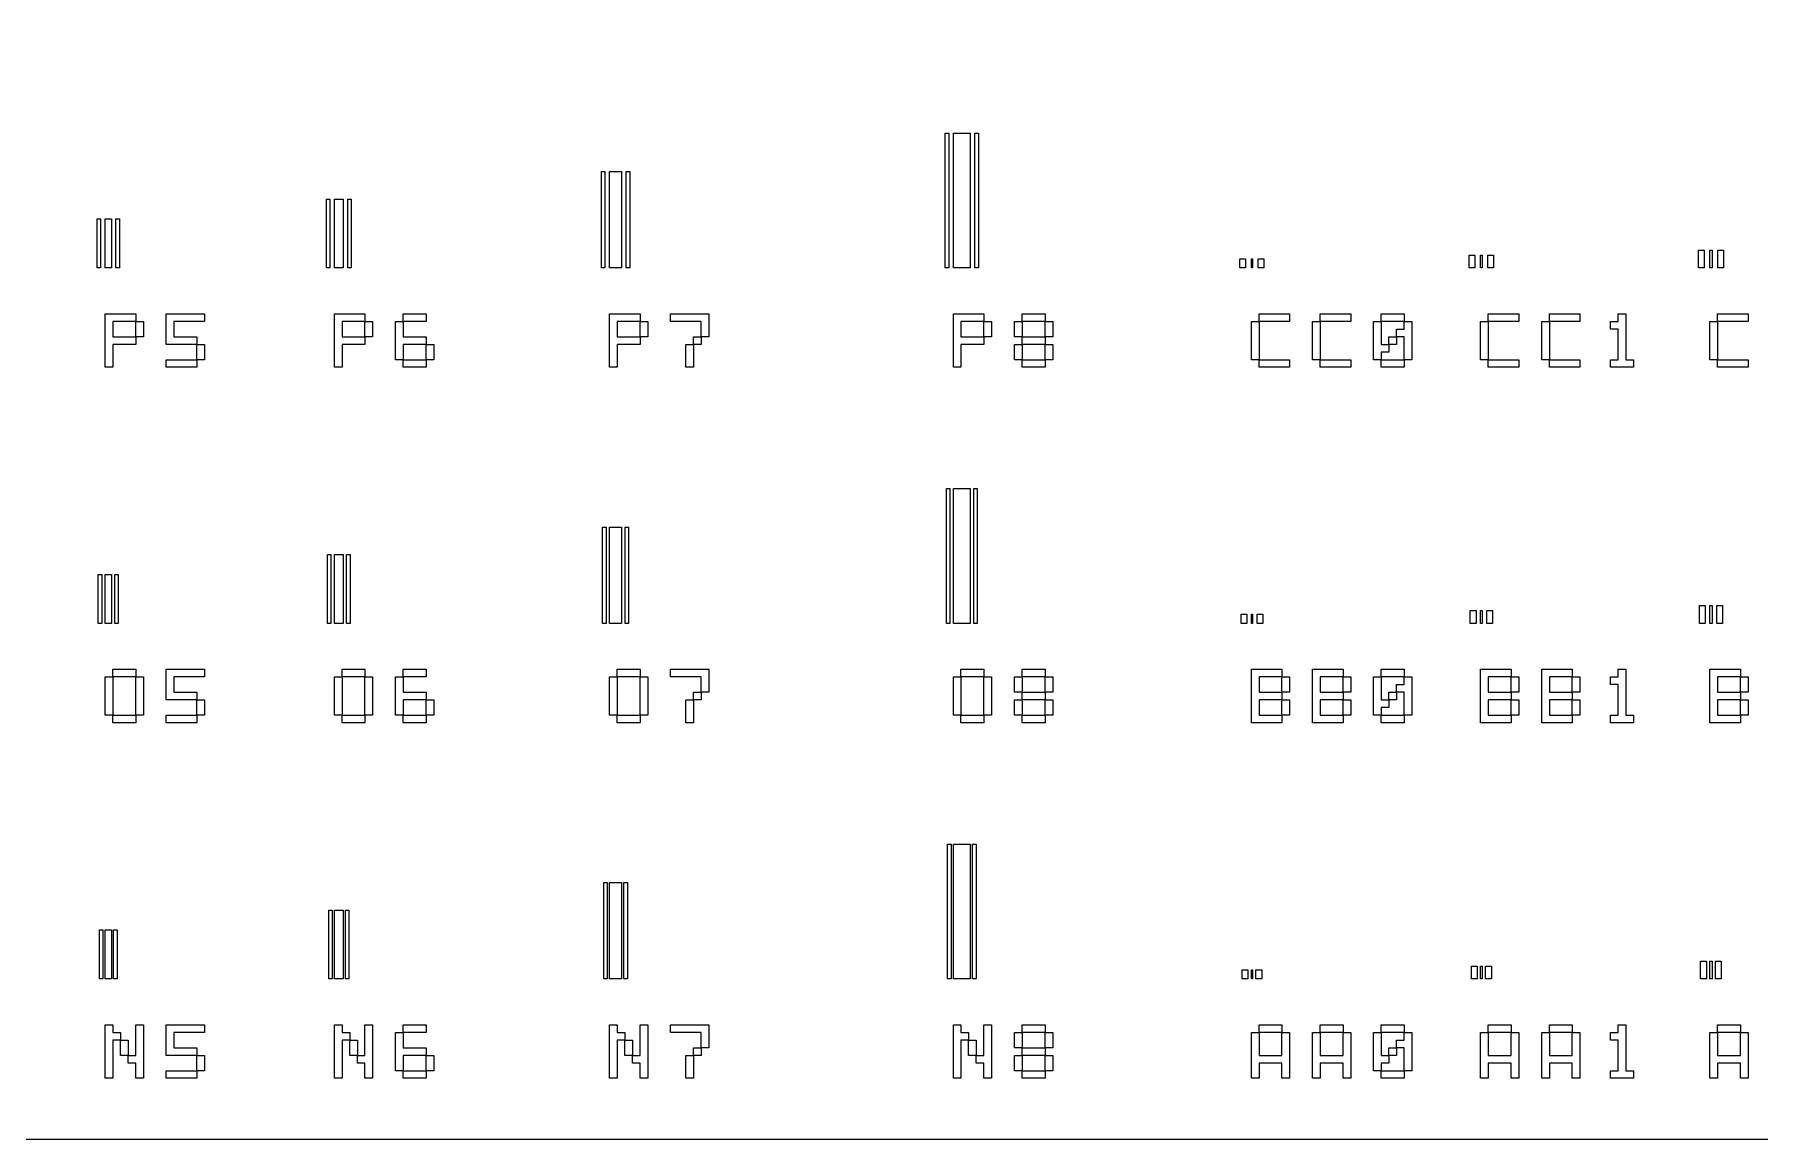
# Model space of a CAD drawing. Extents: x 0 to 3000, y 0 to 2000.
# Drawn here: x 1499 to 2252, y 0 to 482 of the extents above; entities that cross this region are included whole.
import ezdxf

# ---------------------------------------------------------------- set-up
doc = ezdxf.new("R2010")
doc.units = 0
doc.layers.add('L0D0', color=2, linetype='CONTINUOUS')
doc.layers.add('L1D0', color=1, linetype='CONTINUOUS')

msp = doc.modelspace()

# ---------------------------------------------------------------- linework, layer by layer
at = {"layer": 'L0D0'}
msp.add_lwpolyline([(0, 0), (0, 2000), (3000, 2000), (3000, 0)], close=True, dxfattribs=at)
at = {"layer": 'L1D0'}
for points in [[(1896.5, 380), (1896.5, 438.8), (1898, 438.8), (1898, 380)], [(1900, 380), (1900, 438.8), (1907.4, 438.8), (1907.4, 380)], [(1909.4, 380), (1909.4, 438.8), (1910.9, 438.8), (1910.9, 380)], [(1746.5, 380), (1746.5, 422), (1748, 422), (1748, 380)], [(1750, 380), (1750, 422), (1755.3, 422), (1755.3, 380)], [(1757.3, 380), (1757.3, 422), (1758.8, 422), (1758.8, 380)], [(1626.5, 380), (1626.5, 410), (1628, 410), (1628, 380)], [(1630, 380), (1630, 410), (1633.8, 410), (1633.8, 380)], [(1635.8, 380), (1635.8, 410), (1637.3, 410), (1637.3, 380)], [(1526.5, 380), (1526.5, 401.4), (1528, 401.4), (1528, 380)], [(1530, 380), (1530, 401.4), (1532.7, 401.4), (1532.7, 380)], [(1534.7, 380), (1534.7, 401.4), (1536.2, 401.4), (1536.2, 380)], [(2025, 380), (2025, 384), (2027.5, 384), (2027.5, 380)], [(2030, 380), (2030, 384), (2030.5, 384), (2030.5, 380)], [(2033, 380), (2033, 384), (2035.5, 384), (2035.5, 380)], [(2125, 380), (2125, 385.6), (2127.5, 385.6), (2127.5, 380)], [(2130, 380), (2130, 385.6), (2130.7, 385.6), (2130.7, 380)], [(2133.2, 380), (2133.2, 385.6), (2135.7, 385.6), (2135.7, 380)], [(2225, 380), (2225, 387.8), (2227.5, 387.8), (2227.5, 380)], [(2230, 380), (2230, 387.8), (2231, 387.8), (2231, 380)], [(2233.5, 380), (2233.5, 387.8), (2236, 387.8), (2236, 380)], [(1530, 336.667), (1530, 340), (1530, 343.333), (1530, 346.667), (1530, 350), (1530, 353.333), (1530, 356.667), (1530, 360), (1533.333, 360), (1536.667, 360), (1540, 360), (1543.333, 360), (1543.333, 356.667), (1540, 356.667), (1536.667, 356.667), (1533.333, 356.667), (1533.333, 353.333), (1533.333, 350), (1536.667, 350), (1540, 350), (1543.333, 350), (1543.333, 346.667), (1540, 346.667), (1536.667, 346.667), (1533.333, 346.667), (1533.333, 343.333), (1533.333, 340), (1533.333, 336.667)], [(1543.333, 350), (1543.333, 353.333), (1543.333, 356.667), (1546.667, 356.667), (1546.667, 353.333), (1546.667, 350)], [(1556.667, 346.667), (1556.667, 350), (1556.667, 353.333), (1556.667, 356.667), (1556.667, 360), (1560, 360), (1563.333, 360), (1566.667, 360), (1570, 360), (1573.333, 360), (1573.333, 356.667), (1570, 356.667), (1566.667, 356.667), (1563.333, 356.667), (1560, 356.667), (1560, 353.333), (1560, 350), (1563.333, 350), (1566.667, 350), (1570, 350), (1570, 346.667), (1566.667, 346.667), (1563.333, 346.667), (1560, 346.667)], [(1630, 336.667), (1630, 340), (1630, 343.333), (1630, 346.667), (1630, 350), (1630, 353.333), (1630, 356.667), (1630, 360), (1633.333, 360), (1636.667, 360), (1640, 360), (1643.333, 360), (1643.333, 356.667), (1640, 356.667), (1636.667, 356.667), (1633.333, 356.667), (1633.333, 353.333), (1633.333, 350), (1636.667, 350), (1640, 350), (1643.333, 350), (1643.333, 346.667), (1640, 346.667), (1636.667, 346.667), (1633.333, 346.667), (1633.333, 343.333), (1633.333, 340), (1633.333, 336.667)], [(1643.333, 350), (1643.333, 353.333), (1643.333, 356.667), (1646.667, 356.667), (1646.667, 353.333), (1646.667, 350)], [(1656.667, 340), (1656.667, 343.333), (1656.667, 346.667), (1656.667, 350), (1656.667, 353.333), (1656.667, 356.667), (1660, 356.667), (1660, 353.333), (1660, 350), (1663.333, 350), (1666.667, 350), (1670, 350), (1670, 346.667), (1666.667, 346.667), (1663.333, 346.667), (1660, 346.667), (1660, 343.333), (1660, 340)], [(1660, 356.667), (1660, 360), (1663.333, 360), (1666.667, 360), (1670, 360), (1670, 356.667), (1666.667, 356.667), (1663.333, 356.667)], [(1750, 336.667), (1750, 340), (1750, 343.333), (1750, 346.667), (1750, 350), (1750, 353.333), (1750, 356.667), (1750, 360), (1753.333, 360), (1756.667, 360), (1760, 360), (1763.333, 360), (1763.333, 356.667), (1760, 356.667), (1756.667, 356.667), (1753.333, 356.667), (1753.333, 353.333), (1753.333, 350), (1756.667, 350), (1760, 350), (1763.333, 350), (1763.333, 346.667), (1760, 346.667), (1756.667, 346.667), (1753.333, 346.667), (1753.333, 343.333), (1753.333, 340), (1753.333, 336.667)], [(1763.333, 350), (1763.333, 353.333), (1763.333, 356.667), (1766.667, 356.667), (1766.667, 353.333), (1766.667, 350)], [(1790, 350), (1790, 353.333), (1790, 356.667), (1786.667, 356.667), (1783.333, 356.667), (1780, 356.667), (1776.667, 356.667), (1776.667, 360), (1780, 360), (1783.333, 360), (1786.667, 360), (1790, 360), (1793.333, 360), (1793.333, 356.667), (1793.333, 353.333), (1793.333, 350)], [(1900, 336.667), (1900, 340), (1900, 343.333), (1900, 346.667), (1900, 350), (1900, 353.333), (1900, 356.667), (1900, 360), (1903.333, 360), (1906.667, 360), (1910, 360), (1913.333, 360), (1913.333, 356.667), (1910, 356.667), (1906.667, 356.667), (1903.333, 356.667), (1903.333, 353.333), (1903.333, 350), (1906.667, 350), (1910, 350), (1913.333, 350), (1913.333, 346.667), (1910, 346.667), (1906.667, 346.667), (1903.333, 346.667), (1903.333, 343.333), (1903.333, 340), (1903.333, 336.667)], [(1913.333, 350), (1913.333, 353.333), (1913.333, 356.667), (1916.667, 356.667), (1916.667, 353.333), (1916.667, 350)], [(1926.667, 350), (1926.667, 353.333), (1926.667, 356.667), (1930, 356.667), (1930, 353.333), (1930, 350)], [(1930, 356.667), (1930, 360), (1933.333, 360), (1936.667, 360), (1940, 360), (1940, 356.667), (1936.667, 356.667), (1933.333, 356.667)], [(1940, 350), (1940, 353.333), (1940, 356.667), (1943.333, 356.667), (1943.333, 353.333), (1943.333, 350)], [(2030, 340), (2030, 343.333), (2030, 346.667), (2030, 350), (2030, 353.333), (2030, 356.667), (2033.333, 356.667), (2033.333, 353.333), (2033.333, 350), (2033.333, 346.667), (2033.333, 343.333), (2033.333, 340)], [(2033.333, 356.667), (2033.333, 360), (2036.667, 360), (2040, 360), (2043.333, 360), (2046.667, 360), (2046.667, 356.667), (2043.333, 356.667), (2040, 356.667), (2036.667, 356.667)], [(2056.667, 340), (2056.667, 343.333), (2056.667, 346.667), (2056.667, 350), (2056.667, 353.333), (2056.667, 356.667), (2060, 356.667), (2060, 353.333), (2060, 350), (2060, 346.667), (2060, 343.333), (2060, 340)], [(2060, 356.667), (2060, 360), (2063.333, 360), (2066.667, 360), (2070, 360), (2073.333, 360), (2073.333, 356.667), (2070, 356.667), (2066.667, 356.667), (2063.333, 356.667)], [(2083.333, 340), (2083.333, 343.333), (2083.333, 346.667), (2083.333, 350), (2083.333, 353.333), (2083.333, 356.667), (2086.667, 356.667), (2086.667, 353.333), (2086.667, 350), (2086.667, 346.667), (2090, 346.667), (2090, 343.333), (2086.667, 343.333), (2086.667, 340)], [(2086.667, 356.667), (2086.667, 360), (2090, 360), (2093.333, 360), (2096.667, 360), (2096.667, 356.667), (2093.333, 356.667), (2090, 356.667)], [(2096.667, 340), (2096.667, 343.333), (2096.667, 346.667), (2096.667, 350), (2093.333, 350), (2093.333, 353.333), (2096.667, 353.333), (2096.667, 356.667), (2100, 356.667), (2100, 353.333), (2100, 350), (2100, 346.667), (2100, 343.333), (2100, 340)], [(2130, 340), (2130, 343.333), (2130, 346.667), (2130, 350), (2130, 353.333), (2130, 356.667), (2133.333, 356.667), (2133.333, 353.333), (2133.333, 350), (2133.333, 346.667), (2133.333, 343.333), (2133.333, 340)], [(2133.333, 356.667), (2133.333, 360), (2136.667, 360), (2140, 360), (2143.333, 360), (2146.667, 360), (2146.667, 356.667), (2143.333, 356.667), (2140, 356.667), (2136.667, 356.667)], [(2156.667, 340), (2156.667, 343.333), (2156.667, 346.667), (2156.667, 350), (2156.667, 353.333), (2156.667, 356.667), (2160, 356.667), (2160, 353.333), (2160, 350), (2160, 346.667), (2160, 343.333), (2160, 340)], [(2160, 356.667), (2160, 360), (2163.333, 360), (2166.667, 360), (2170, 360), (2173.333, 360), (2173.333, 356.667), (2170, 356.667), (2166.667, 356.667), (2163.333, 356.667)], [(2186.667, 336.667), (2186.667, 340), (2190, 340), (2190, 343.333), (2190, 346.667), (2190, 350), (2190, 353.333), (2186.667, 353.333), (2186.667, 356.667), (2190, 356.667), (2190, 360), (2193.333, 360), (2193.333, 356.667), (2193.333, 353.333), (2193.333, 350), (2193.333, 346.667), (2193.333, 343.333), (2193.333, 340), (2196.667, 340), (2196.667, 336.667), (2193.333, 336.667), (2190, 336.667)], [(2230, 340), (2230, 343.333), (2230, 346.667), (2230, 350), (2230, 353.333), (2230, 356.667), (2233.333, 356.667), (2233.333, 353.333), (2233.333, 350), (2233.333, 346.667), (2233.333, 343.333), (2233.333, 340)], [(2233.333, 356.667), (2233.333, 360), (2236.667, 360), (2240, 360), (2243.333, 360), (2246.667, 360), (2246.667, 356.667), (2243.333, 356.667), (2240, 356.667), (2236.667, 356.667)], [(1570, 340), (1570, 343.333), (1570, 346.667), (1573.333, 346.667), (1573.333, 343.333), (1573.333, 340)], [(1670, 340), (1670, 343.333), (1670, 346.667), (1673.333, 346.667), (1673.333, 343.333), (1673.333, 340)], [(1783.333, 336.667), (1783.333, 340), (1783.333, 343.333), (1783.333, 346.667), (1786.667, 346.667), (1786.667, 343.333), (1786.667, 340), (1786.667, 336.667)], [(1786.667, 346.667), (1786.667, 350), (1790, 350), (1790, 346.667)], [(1926.667, 340), (1926.667, 343.333), (1926.667, 346.667), (1930, 346.667), (1930, 343.333), (1930, 340)], [(1930, 346.667), (1930, 350), (1933.333, 350), (1936.667, 350), (1940, 350), (1940, 346.667), (1936.667, 346.667), (1933.333, 346.667)], [(1940, 340), (1940, 343.333), (1940, 346.667), (1943.333, 346.667), (1943.333, 343.333), (1943.333, 340)], [(2090, 346.667), (2090, 350), (2093.333, 350), (2093.333, 346.667)], [(1556.667, 336.667), (1556.667, 340), (1560, 340), (1563.333, 340), (1566.667, 340), (1570, 340), (1570, 336.667), (1566.667, 336.667), (1563.333, 336.667), (1560, 336.667)], [(1660, 336.667), (1660, 340), (1663.333, 340), (1666.667, 340), (1670, 340), (1670, 336.667), (1666.667, 336.667), (1663.333, 336.667)], [(1930, 336.667), (1930, 340), (1933.333, 340), (1936.667, 340), (1940, 340), (1940, 336.667), (1936.667, 336.667), (1933.333, 336.667)], [(2033.333, 336.667), (2033.333, 340), (2036.667, 340), (2040, 340), (2043.333, 340), (2046.667, 340), (2046.667, 336.667), (2043.333, 336.667), (2040, 336.667), (2036.667, 336.667)], [(2060, 336.667), (2060, 340), (2063.333, 340), (2066.667, 340), (2070, 340), (2073.333, 340), (2073.333, 336.667), (2070, 336.667), (2066.667, 336.667), (2063.333, 336.667)], [(2086.667, 336.667), (2086.667, 340), (2090, 340), (2093.333, 340), (2096.667, 340), (2096.667, 336.667), (2093.333, 336.667), (2090, 336.667)], [(2133.333, 336.667), (2133.333, 340), (2136.667, 340), (2140, 340), (2143.333, 340), (2146.667, 340), (2146.667, 336.667), (2143.333, 336.667), (2140, 336.667), (2136.667, 336.667)], [(2160, 336.667), (2160, 340), (2163.333, 340), (2166.667, 340), (2170, 340), (2173.333, 340), (2173.333, 336.667), (2170, 336.667), (2166.667, 336.667), (2163.333, 336.667)], [(2233.333, 336.667), (2233.333, 340), (2236.667, 340), (2240, 340), (2243.333, 340), (2246.667, 340), (2246.667, 336.667), (2243.333, 336.667), (2240, 336.667), (2236.667, 336.667)], [(1897, 225), (1897, 283.8), (1898.5, 283.8), (1898.5, 225)], [(1900, 225), (1900, 283.8), (1907.4, 283.8), (1907.4, 225)], [(1908.9, 225), (1908.9, 283.8), (1910.4, 283.8), (1910.4, 225)], [(1747, 225), (1747, 267), (1748.5, 267), (1748.5, 225)], [(1750, 225), (1750, 267), (1755.3, 267), (1755.3, 225)], [(1756.8, 225), (1756.8, 267), (1758.3, 267), (1758.3, 225)], [(1627, 225), (1627, 255), (1628.5, 255), (1628.5, 225)], [(1630, 225), (1630, 255), (1633.8, 255), (1633.8, 225)], [(1635.3, 225), (1635.3, 255), (1636.8, 255), (1636.8, 225)], [(1527, 225), (1527, 246.4), (1528.5, 246.4), (1528.5, 225)], [(1530, 225), (1530, 246.4), (1532.7, 246.4), (1532.7, 225)], [(1534.2, 225), (1534.2, 246.4), (1535.7, 246.4), (1535.7, 225)], [(2025.5, 225), (2025.5, 229), (2028, 229), (2028, 225)], [(2030, 225), (2030, 229), (2030.5, 229), (2030.5, 225)], [(2032.5, 225), (2032.5, 229), (2035, 229), (2035, 225)], [(2125.5, 225), (2125.5, 230.6), (2128, 230.6), (2128, 225)], [(2130, 225), (2130, 230.6), (2130.7, 230.6), (2130.7, 225)], [(2132.7, 225), (2132.7, 230.6), (2135.2, 230.6), (2135.2, 225)], [(2225.5, 225), (2225.5, 232.8), (2228, 232.8), (2228, 225)], [(2230, 225), (2230, 232.8), (2231, 232.8), (2231, 225)], [(2233, 225), (2233, 232.8), (2235.5, 232.8), (2235.5, 225)], [(1533.333, 201.667), (1533.333, 205), (1536.667, 205), (1540, 205), (1543.333, 205), (1543.333, 201.667), (1540, 201.667), (1536.667, 201.667)], [(1556.667, 191.667), (1556.667, 195), (1556.667, 198.333), (1556.667, 201.667), (1556.667, 205), (1560, 205), (1563.333, 205), (1566.667, 205), (1570, 205), (1573.333, 205), (1573.333, 201.667), (1570, 201.667), (1566.667, 201.667), (1563.333, 201.667), (1560, 201.667), (1560, 198.333), (1560, 195), (1563.333, 195), (1566.667, 195), (1570, 195), (1570, 191.667), (1566.667, 191.667), (1563.333, 191.667), (1560, 191.667)], [(1633.333, 201.667), (1633.333, 205), (1636.667, 205), (1640, 205), (1643.333, 205), (1643.333, 201.667), (1640, 201.667), (1636.667, 201.667)], [(1660, 201.667), (1660, 205), (1663.333, 205), (1666.667, 205), (1670, 205), (1670, 201.667), (1666.667, 201.667), (1663.333, 201.667)], [(1753.333, 201.667), (1753.333, 205), (1756.667, 205), (1760, 205), (1763.333, 205), (1763.333, 201.667), (1760, 201.667), (1756.667, 201.667)], [(1790, 195), (1790, 198.333), (1790, 201.667), (1786.667, 201.667), (1783.333, 201.667), (1780, 201.667), (1776.667, 201.667), (1776.667, 205), (1780, 205), (1783.333, 205), (1786.667, 205), (1790, 205), (1793.333, 205), (1793.333, 201.667), (1793.333, 198.333), (1793.333, 195)], [(1903.333, 201.667), (1903.333, 205), (1906.667, 205), (1910, 205), (1913.333, 205), (1913.333, 201.667), (1910, 201.667), (1906.667, 201.667)], [(1930, 201.667), (1930, 205), (1933.333, 205), (1936.667, 205), (1940, 205), (1940, 201.667), (1936.667, 201.667), (1933.333, 201.667)], [(2030, 181.667), (2030, 185), (2030, 188.333), (2030, 191.667), (2030, 195), (2030, 198.333), (2030, 201.667), (2030, 205), (2033.333, 205), (2036.667, 205), (2040, 205), (2043.333, 205), (2043.333, 201.667), (2040, 201.667), (2036.667, 201.667), (2033.333, 201.667), (2033.333, 198.333), (2033.333, 195), (2036.667, 195), (2040, 195), (2043.333, 195), (2043.333, 191.667), (2040, 191.667), (2036.667, 191.667), (2033.333, 191.667), (2033.333, 188.333), (2033.333, 185), (2036.667, 185), (2040, 185), (2043.333, 185), (2043.333, 181.667), (2040, 181.667), (2036.667, 181.667), (2033.333, 181.667)], [(2056.667, 181.667), (2056.667, 185), (2056.667, 188.333), (2056.667, 191.667), (2056.667, 195), (2056.667, 198.333), (2056.667, 201.667), (2056.667, 205), (2060, 205), (2063.333, 205), (2066.667, 205), (2070, 205), (2070, 201.667), (2066.667, 201.667), (2063.333, 201.667), (2060, 201.667), (2060, 198.333), (2060, 195), (2063.333, 195), (2066.667, 195), (2070, 195), (2070, 191.667), (2066.667, 191.667), (2063.333, 191.667), (2060, 191.667), (2060, 188.333), (2060, 185), (2063.333, 185), (2066.667, 185), (2070, 185), (2070, 181.667), (2066.667, 181.667), (2063.333, 181.667), (2060, 181.667)], [(2086.667, 201.667), (2086.667, 205), (2090, 205), (2093.333, 205), (2096.667, 205), (2096.667, 201.667), (2093.333, 201.667), (2090, 201.667)], [(2130, 181.667), (2130, 185), (2130, 188.333), (2130, 191.667), (2130, 195), (2130, 198.333), (2130, 201.667), (2130, 205), (2133.333, 205), (2136.667, 205), (2140, 205), (2143.333, 205), (2143.333, 201.667), (2140, 201.667), (2136.667, 201.667), (2133.333, 201.667), (2133.333, 198.333), (2133.333, 195), (2136.667, 195), (2140, 195), (2143.333, 195), (2143.333, 191.667), (2140, 191.667), (2136.667, 191.667), (2133.333, 191.667), (2133.333, 188.333), (2133.333, 185), (2136.667, 185), (2140, 185), (2143.333, 185), (2143.333, 181.667), (2140, 181.667), (2136.667, 181.667), (2133.333, 181.667)], [(2156.667, 181.667), (2156.667, 185), (2156.667, 188.333), (2156.667, 191.667), (2156.667, 195), (2156.667, 198.333), (2156.667, 201.667), (2156.667, 205), (2160, 205), (2163.333, 205), (2166.667, 205), (2170, 205), (2170, 201.667), (2166.667, 201.667), (2163.333, 201.667), (2160, 201.667), (2160, 198.333), (2160, 195), (2163.333, 195), (2166.667, 195), (2170, 195), (2170, 191.667), (2166.667, 191.667), (2163.333, 191.667), (2160, 191.667), (2160, 188.333), (2160, 185), (2163.333, 185), (2166.667, 185), (2170, 185), (2170, 181.667), (2166.667, 181.667), (2163.333, 181.667), (2160, 181.667)], [(2186.667, 181.667), (2186.667, 185), (2190, 185), (2190, 188.333), (2190, 191.667), (2190, 195), (2190, 198.333), (2186.667, 198.333), (2186.667, 201.667), (2190, 201.667), (2190, 205), (2193.333, 205), (2193.333, 201.667), (2193.333, 198.333), (2193.333, 195), (2193.333, 191.667), (2193.333, 188.333), (2193.333, 185), (2196.667, 185), (2196.667, 181.667), (2193.333, 181.667), (2190, 181.667)], [(2230, 181.667), (2230, 185), (2230, 188.333), (2230, 191.667), (2230, 195), (2230, 198.333), (2230, 201.667), (2230, 205), (2233.333, 205), (2236.667, 205), (2240, 205), (2243.333, 205), (2243.333, 201.667), (2240, 201.667), (2236.667, 201.667), (2233.333, 201.667), (2233.333, 198.333), (2233.333, 195), (2236.667, 195), (2240, 195), (2243.333, 195), (2243.333, 191.667), (2240, 191.667), (2236.667, 191.667), (2233.333, 191.667), (2233.333, 188.333), (2233.333, 185), (2236.667, 185), (2240, 185), (2243.333, 185), (2243.333, 181.667), (2240, 181.667), (2236.667, 181.667), (2233.333, 181.667)], [(1530, 185), (1530, 188.333), (1530, 191.667), (1530, 195), (1530, 198.333), (1530, 201.667), (1533.333, 201.667), (1533.333, 198.333), (1533.333, 195), (1533.333, 191.667), (1533.333, 188.333), (1533.333, 185)], [(1543.333, 185), (1543.333, 188.333), (1543.333, 191.667), (1543.333, 195), (1543.333, 198.333), (1543.333, 201.667), (1546.667, 201.667), (1546.667, 198.333), (1546.667, 195), (1546.667, 191.667), (1546.667, 188.333), (1546.667, 185)], [(1630, 185), (1630, 188.333), (1630, 191.667), (1630, 195), (1630, 198.333), (1630, 201.667), (1633.333, 201.667), (1633.333, 198.333), (1633.333, 195), (1633.333, 191.667), (1633.333, 188.333), (1633.333, 185)], [(1643.333, 185), (1643.333, 188.333), (1643.333, 191.667), (1643.333, 195), (1643.333, 198.333), (1643.333, 201.667), (1646.667, 201.667), (1646.667, 198.333), (1646.667, 195), (1646.667, 191.667), (1646.667, 188.333), (1646.667, 185)], [(1656.667, 185), (1656.667, 188.333), (1656.667, 191.667), (1656.667, 195), (1656.667, 198.333), (1656.667, 201.667), (1660, 201.667), (1660, 198.333), (1660, 195), (1663.333, 195), (1666.667, 195), (1670, 195), (1670, 191.667), (1666.667, 191.667), (1663.333, 191.667), (1660, 191.667), (1660, 188.333), (1660, 185)], [(1750, 185), (1750, 188.333), (1750, 191.667), (1750, 195), (1750, 198.333), (1750, 201.667), (1753.333, 201.667), (1753.333, 198.333), (1753.333, 195), (1753.333, 191.667), (1753.333, 188.333), (1753.333, 185)], [(1763.333, 185), (1763.333, 188.333), (1763.333, 191.667), (1763.333, 195), (1763.333, 198.333), (1763.333, 201.667), (1766.667, 201.667), (1766.667, 198.333), (1766.667, 195), (1766.667, 191.667), (1766.667, 188.333), (1766.667, 185)], [(1900, 185), (1900, 188.333), (1900, 191.667), (1900, 195), (1900, 198.333), (1900, 201.667), (1903.333, 201.667), (1903.333, 198.333), (1903.333, 195), (1903.333, 191.667), (1903.333, 188.333), (1903.333, 185)], [(1913.333, 185), (1913.333, 188.333), (1913.333, 191.667), (1913.333, 195), (1913.333, 198.333), (1913.333, 201.667), (1916.667, 201.667), (1916.667, 198.333), (1916.667, 195), (1916.667, 191.667), (1916.667, 188.333), (1916.667, 185)], [(1926.667, 195), (1926.667, 198.333), (1926.667, 201.667), (1930, 201.667), (1930, 198.333), (1930, 195)], [(1940, 195), (1940, 198.333), (1940, 201.667), (1943.333, 201.667), (1943.333, 198.333), (1943.333, 195)], [(2043.333, 195), (2043.333, 198.333), (2043.333, 201.667), (2046.667, 201.667), (2046.667, 198.333), (2046.667, 195)], [(2070, 195), (2070, 198.333), (2070, 201.667), (2073.333, 201.667), (2073.333, 198.333), (2073.333, 195)], [(2083.333, 185), (2083.333, 188.333), (2083.333, 191.667), (2083.333, 195), (2083.333, 198.333), (2083.333, 201.667), (2086.667, 201.667), (2086.667, 198.333), (2086.667, 195), (2086.667, 191.667), (2090, 191.667), (2090, 188.333), (2086.667, 188.333), (2086.667, 185)], [(2096.667, 185), (2096.667, 188.333), (2096.667, 191.667), (2096.667, 195), (2093.333, 195), (2093.333, 198.333), (2096.667, 198.333), (2096.667, 201.667), (2100, 201.667), (2100, 198.333), (2100, 195), (2100, 191.667), (2100, 188.333), (2100, 185)], [(2143.333, 195), (2143.333, 198.333), (2143.333, 201.667), (2146.667, 201.667), (2146.667, 198.333), (2146.667, 195)], [(2170, 195), (2170, 198.333), (2170, 201.667), (2173.333, 201.667), (2173.333, 198.333), (2173.333, 195)], [(2243.333, 195), (2243.333, 198.333), (2243.333, 201.667), (2246.667, 201.667), (2246.667, 198.333), (2246.667, 195)], [(1570, 185), (1570, 188.333), (1570, 191.667), (1573.333, 191.667), (1573.333, 188.333), (1573.333, 185)], [(1670, 185), (1670, 188.333), (1670, 191.667), (1673.333, 191.667), (1673.333, 188.333), (1673.333, 185)], [(1783.333, 181.667), (1783.333, 185), (1783.333, 188.333), (1783.333, 191.667), (1786.667, 191.667), (1786.667, 188.333), (1786.667, 185), (1786.667, 181.667)], [(1786.667, 191.667), (1786.667, 195), (1790, 195), (1790, 191.667)], [(1926.667, 185), (1926.667, 188.333), (1926.667, 191.667), (1930, 191.667), (1930, 188.333), (1930, 185)], [(1930, 191.667), (1930, 195), (1933.333, 195), (1936.667, 195), (1940, 195), (1940, 191.667), (1936.667, 191.667), (1933.333, 191.667)], [(1940, 185), (1940, 188.333), (1940, 191.667), (1943.333, 191.667), (1943.333, 188.333), (1943.333, 185)], [(2043.333, 185), (2043.333, 188.333), (2043.333, 191.667), (2046.667, 191.667), (2046.667, 188.333), (2046.667, 185)], [(2070, 185), (2070, 188.333), (2070, 191.667), (2073.333, 191.667), (2073.333, 188.333), (2073.333, 185)], [(2090, 191.667), (2090, 195), (2093.333, 195), (2093.333, 191.667)], [(2143.333, 185), (2143.333, 188.333), (2143.333, 191.667), (2146.667, 191.667), (2146.667, 188.333), (2146.667, 185)], [(2170, 185), (2170, 188.333), (2170, 191.667), (2173.333, 191.667), (2173.333, 188.333), (2173.333, 185)], [(2243.333, 185), (2243.333, 188.333), (2243.333, 191.667), (2246.667, 191.667), (2246.667, 188.333), (2246.667, 185)], [(1533.333, 181.667), (1533.333, 185), (1536.667, 185), (1540, 185), (1543.333, 185), (1543.333, 181.667), (1540, 181.667), (1536.667, 181.667)], [(1556.667, 181.667), (1556.667, 185), (1560, 185), (1563.333, 185), (1566.667, 185), (1570, 185), (1570, 181.667), (1566.667, 181.667), (1563.333, 181.667), (1560, 181.667)], [(1633.333, 181.667), (1633.333, 185), (1636.667, 185), (1640, 185), (1643.333, 185), (1643.333, 181.667), (1640, 181.667), (1636.667, 181.667)], [(1660, 181.667), (1660, 185), (1663.333, 185), (1666.667, 185), (1670, 185), (1670, 181.667), (1666.667, 181.667), (1663.333, 181.667)], [(1753.333, 181.667), (1753.333, 185), (1756.667, 185), (1760, 185), (1763.333, 185), (1763.333, 181.667), (1760, 181.667), (1756.667, 181.667)], [(1903.333, 181.667), (1903.333, 185), (1906.667, 185), (1910, 185), (1913.333, 185), (1913.333, 181.667), (1910, 181.667), (1906.667, 181.667)], [(1930, 181.667), (1930, 185), (1933.333, 185), (1936.667, 185), (1940, 185), (1940, 181.667), (1936.667, 181.667), (1933.333, 181.667)], [(2086.667, 181.667), (2086.667, 185), (2090, 185), (2093.333, 185), (2096.667, 185), (2096.667, 181.667), (2093.333, 181.667), (2090, 181.667)], [(1897.5, 70), (1897.5, 128.8), (1899, 128.8), (1899, 70)], [(1900, 70), (1900, 128.8), (1907.4, 128.8), (1907.4, 70)], [(1908.4, 70), (1908.4, 128.8), (1909.9, 128.8), (1909.9, 70)], [(1747.5, 70), (1747.5, 112), (1749, 112), (1749, 70)], [(1750, 70), (1750, 112), (1755.3, 112), (1755.3, 70)], [(1756.3, 70), (1756.3, 112), (1757.8, 112), (1757.8, 70)], [(1627.5, 70), (1627.5, 100), (1629, 100), (1629, 70)], [(1630, 70), (1630, 100), (1633.8, 100), (1633.8, 70)], [(1634.8, 70), (1634.8, 100), (1636.3, 100), (1636.3, 70)], [(1527.5, 70), (1527.5, 91.4), (1529, 91.4), (1529, 70)], [(1530, 70), (1530, 91.4), (1532.7, 91.4), (1532.7, 70)], [(1533.7, 70), (1533.7, 91.4), (1535.2, 91.4), (1535.2, 70)], [(2126, 70), (2126, 75.6), (2128.5, 75.6), (2128.5, 70)], [(2130, 70), (2130, 75.6), (2130.7, 75.6), (2130.7, 70)], [(2132.2, 70), (2132.2, 75.6), (2134.7, 75.6), (2134.7, 70)], [(2226, 70), (2226, 77.8), (2228.5, 77.8), (2228.5, 70)], [(2230, 70), (2230, 77.8), (2231, 77.8), (2231, 70)], [(2232.5, 70), (2232.5, 77.8), (2235, 77.8), (2235, 70)], [(2026, 70), (2026, 74), (2028.5, 74), (2028.5, 70)], [(2030, 70), (2030, 74), (2030.5, 74), (2030.5, 70)], [(2032, 70), (2032, 74), (2034.5, 74), (2034.5, 70)], [(1530, 26.667), (1530, 30), (1530, 33.333), (1530, 36.667), (1530, 40), (1530, 43.333), (1530, 46.667), (1530, 50), (1533.333, 50), (1533.333, 46.667), (1536.667, 46.667), (1536.667, 43.333), (1533.333, 43.333), (1533.333, 40), (1533.333, 36.667), (1533.333, 33.333), (1533.333, 30), (1533.333, 26.667)], [(1543.333, 26.667), (1543.333, 30), (1543.333, 33.333), (1540, 33.333), (1540, 36.667), (1543.333, 36.667), (1543.333, 40), (1543.333, 43.333), (1543.333, 46.667), (1543.333, 50), (1546.667, 50), (1546.667, 46.667), (1546.667, 43.333), (1546.667, 40), (1546.667, 36.667), (1546.667, 33.333), (1546.667, 30), (1546.667, 26.667)], [(1556.667, 36.667), (1556.667, 40), (1556.667, 43.333), (1556.667, 46.667), (1556.667, 50), (1560, 50), (1563.333, 50), (1566.667, 50), (1570, 50), (1573.333, 50), (1573.333, 46.667), (1570, 46.667), (1566.667, 46.667), (1563.333, 46.667), (1560, 46.667), (1560, 43.333), (1560, 40), (1563.333, 40), (1566.667, 40), (1570, 40), (1570, 36.667), (1566.667, 36.667), (1563.333, 36.667), (1560, 36.667)], [(1630, 26.667), (1630, 30), (1630, 33.333), (1630, 36.667), (1630, 40), (1630, 43.333), (1630, 46.667), (1630, 50), (1633.333, 50), (1633.333, 46.667), (1636.667, 46.667), (1636.667, 43.333), (1633.333, 43.333), (1633.333, 40), (1633.333, 36.667), (1633.333, 33.333), (1633.333, 30), (1633.333, 26.667)], [(1643.333, 26.667), (1643.333, 30), (1643.333, 33.333), (1640, 33.333), (1640, 36.667), (1643.333, 36.667), (1643.333, 40), (1643.333, 43.333), (1643.333, 46.667), (1643.333, 50), (1646.667, 50), (1646.667, 46.667), (1646.667, 43.333), (1646.667, 40), (1646.667, 36.667), (1646.667, 33.333), (1646.667, 30), (1646.667, 26.667)], [(1656.667, 30), (1656.667, 33.333), (1656.667, 36.667), (1656.667, 40), (1656.667, 43.333), (1656.667, 46.667), (1660, 46.667), (1660, 43.333), (1660, 40), (1663.333, 40), (1666.667, 40), (1670, 40), (1670, 36.667), (1666.667, 36.667), (1663.333, 36.667), (1660, 36.667), (1660, 33.333), (1660, 30)], [(1660, 46.667), (1660, 50), (1663.333, 50), (1666.667, 50), (1670, 50), (1670, 46.667), (1666.667, 46.667), (1663.333, 46.667)], [(1750, 26.667), (1750, 30), (1750, 33.333), (1750, 36.667), (1750, 40), (1750, 43.333), (1750, 46.667), (1750, 50), (1753.333, 50), (1753.333, 46.667), (1756.667, 46.667), (1756.667, 43.333), (1753.333, 43.333), (1753.333, 40), (1753.333, 36.667), (1753.333, 33.333), (1753.333, 30), (1753.333, 26.667)], [(1763.333, 26.667), (1763.333, 30), (1763.333, 33.333), (1760, 33.333), (1760, 36.667), (1763.333, 36.667), (1763.333, 40), (1763.333, 43.333), (1763.333, 46.667), (1763.333, 50), (1766.667, 50), (1766.667, 46.667), (1766.667, 43.333), (1766.667, 40), (1766.667, 36.667), (1766.667, 33.333), (1766.667, 30), (1766.667, 26.667)], [(1790, 40), (1790, 43.333), (1790, 46.667), (1786.667, 46.667), (1783.333, 46.667), (1780, 46.667), (1776.667, 46.667), (1776.667, 50), (1780, 50), (1783.333, 50), (1786.667, 50), (1790, 50), (1793.333, 50), (1793.333, 46.667), (1793.333, 43.333), (1793.333, 40)], [(1900, 26.667), (1900, 30), (1900, 33.333), (1900, 36.667), (1900, 40), (1900, 43.333), (1900, 46.667), (1900, 50), (1903.333, 50), (1903.333, 46.667), (1906.667, 46.667), (1906.667, 43.333), (1903.333, 43.333), (1903.333, 40), (1903.333, 36.667), (1903.333, 33.333), (1903.333, 30), (1903.333, 26.667)], [(1913.333, 26.667), (1913.333, 30), (1913.333, 33.333), (1910, 33.333), (1910, 36.667), (1913.333, 36.667), (1913.333, 40), (1913.333, 43.333), (1913.333, 46.667), (1913.333, 50), (1916.667, 50), (1916.667, 46.667), (1916.667, 43.333), (1916.667, 40), (1916.667, 36.667), (1916.667, 33.333), (1916.667, 30), (1916.667, 26.667)], [(1926.667, 40), (1926.667, 43.333), (1926.667, 46.667), (1930, 46.667), (1930, 43.333), (1930, 40)], [(1930, 46.667), (1930, 50), (1933.333, 50), (1936.667, 50), (1940, 50), (1940, 46.667), (1936.667, 46.667), (1933.333, 46.667)], [(1940, 40), (1940, 43.333), (1940, 46.667), (1943.333, 46.667), (1943.333, 43.333), (1943.333, 40)], [(2030, 26.667), (2030, 30), (2030, 33.333), (2030, 36.667), (2030, 40), (2030, 43.333), (2030, 46.667), (2033.333, 46.667), (2033.333, 43.333), (2033.333, 40), (2033.333, 36.667), (2036.667, 36.667), (2040, 36.667), (2043.333, 36.667), (2043.333, 40), (2043.333, 43.333), (2043.333, 46.667), (2046.667, 46.667), (2046.667, 43.333), (2046.667, 40), (2046.667, 36.667), (2046.667, 33.333), (2046.667, 30), (2046.667, 26.667), (2043.333, 26.667), (2043.333, 30), (2043.333, 33.333), (2040, 33.333), (2036.667, 33.333), (2033.333, 33.333), (2033.333, 30), (2033.333, 26.667)], [(2033.333, 46.667), (2033.333, 50), (2036.667, 50), (2040, 50), (2043.333, 50), (2043.333, 46.667), (2040, 46.667), (2036.667, 46.667)], [(2056.667, 26.667), (2056.667, 30), (2056.667, 33.333), (2056.667, 36.667), (2056.667, 40), (2056.667, 43.333), (2056.667, 46.667), (2060, 46.667), (2060, 43.333), (2060, 40), (2060, 36.667), (2063.333, 36.667), (2066.667, 36.667), (2070, 36.667), (2070, 40), (2070, 43.333), (2070, 46.667), (2073.333, 46.667), (2073.333, 43.333), (2073.333, 40), (2073.333, 36.667), (2073.333, 33.333), (2073.333, 30), (2073.333, 26.667), (2070, 26.667), (2070, 30), (2070, 33.333), (2066.667, 33.333), (2063.333, 33.333), (2060, 33.333), (2060, 30), (2060, 26.667)], [(2060, 46.667), (2060, 50), (2063.333, 50), (2066.667, 50), (2070, 50), (2070, 46.667), (2066.667, 46.667), (2063.333, 46.667)], [(2083.333, 30), (2083.333, 33.333), (2083.333, 36.667), (2083.333, 40), (2083.333, 43.333), (2083.333, 46.667), (2086.667, 46.667), (2086.667, 43.333), (2086.667, 40), (2086.667, 36.667), (2090, 36.667), (2090, 33.333), (2086.667, 33.333), (2086.667, 30)], [(2086.667, 46.667), (2086.667, 50), (2090, 50), (2093.333, 50), (2096.667, 50), (2096.667, 46.667), (2093.333, 46.667), (2090, 46.667)], [(2096.667, 30), (2096.667, 33.333), (2096.667, 36.667), (2096.667, 40), (2093.333, 40), (2093.333, 43.333), (2096.667, 43.333), (2096.667, 46.667), (2100, 46.667), (2100, 43.333), (2100, 40), (2100, 36.667), (2100, 33.333), (2100, 30)], [(2130, 26.667), (2130, 30), (2130, 33.333), (2130, 36.667), (2130, 40), (2130, 43.333), (2130, 46.667), (2133.333, 46.667), (2133.333, 43.333), (2133.333, 40), (2133.333, 36.667), (2136.667, 36.667), (2140, 36.667), (2143.333, 36.667), (2143.333, 40), (2143.333, 43.333), (2143.333, 46.667), (2146.667, 46.667), (2146.667, 43.333), (2146.667, 40), (2146.667, 36.667), (2146.667, 33.333), (2146.667, 30), (2146.667, 26.667), (2143.333, 26.667), (2143.333, 30), (2143.333, 33.333), (2140, 33.333), (2136.667, 33.333), (2133.333, 33.333), (2133.333, 30), (2133.333, 26.667)], [(2133.333, 46.667), (2133.333, 50), (2136.667, 50), (2140, 50), (2143.333, 50), (2143.333, 46.667), (2140, 46.667), (2136.667, 46.667)], [(2156.667, 26.667), (2156.667, 30), (2156.667, 33.333), (2156.667, 36.667), (2156.667, 40), (2156.667, 43.333), (2156.667, 46.667), (2160, 46.667), (2160, 43.333), (2160, 40), (2160, 36.667), (2163.333, 36.667), (2166.667, 36.667), (2170, 36.667), (2170, 40), (2170, 43.333), (2170, 46.667), (2173.333, 46.667), (2173.333, 43.333), (2173.333, 40), (2173.333, 36.667), (2173.333, 33.333), (2173.333, 30), (2173.333, 26.667), (2170, 26.667), (2170, 30), (2170, 33.333), (2166.667, 33.333), (2163.333, 33.333), (2160, 33.333), (2160, 30), (2160, 26.667)], [(2160, 46.667), (2160, 50), (2163.333, 50), (2166.667, 50), (2170, 50), (2170, 46.667), (2166.667, 46.667), (2163.333, 46.667)], [(2186.667, 26.667), (2186.667, 30), (2190, 30), (2190, 33.333), (2190, 36.667), (2190, 40), (2190, 43.333), (2186.667, 43.333), (2186.667, 46.667), (2190, 46.667), (2190, 50), (2193.333, 50), (2193.333, 46.667), (2193.333, 43.333), (2193.333, 40), (2193.333, 36.667), (2193.333, 33.333), (2193.333, 30), (2196.667, 30), (2196.667, 26.667), (2193.333, 26.667), (2190, 26.667)], [(2230, 26.667), (2230, 30), (2230, 33.333), (2230, 36.667), (2230, 40), (2230, 43.333), (2230, 46.667), (2233.333, 46.667), (2233.333, 43.333), (2233.333, 40), (2233.333, 36.667), (2236.667, 36.667), (2240, 36.667), (2243.333, 36.667), (2243.333, 40), (2243.333, 43.333), (2243.333, 46.667), (2246.667, 46.667), (2246.667, 43.333), (2246.667, 40), (2246.667, 36.667), (2246.667, 33.333), (2246.667, 30), (2246.667, 26.667), (2243.333, 26.667), (2243.333, 30), (2243.333, 33.333), (2240, 33.333), (2236.667, 33.333), (2233.333, 33.333), (2233.333, 30), (2233.333, 26.667)], [(2233.333, 46.667), (2233.333, 50), (2236.667, 50), (2240, 50), (2243.333, 50), (2243.333, 46.667), (2240, 46.667), (2236.667, 46.667)], [(1536.667, 36.667), (1536.667, 40), (1536.667, 43.333), (1540, 43.333), (1540, 40), (1540, 36.667)], [(1636.667, 36.667), (1636.667, 40), (1636.667, 43.333), (1640, 43.333), (1640, 40), (1640, 36.667)], [(1756.667, 36.667), (1756.667, 40), (1756.667, 43.333), (1760, 43.333), (1760, 40), (1760, 36.667)], [(1786.667, 36.667), (1786.667, 40), (1790, 40), (1790, 36.667)], [(1906.667, 36.667), (1906.667, 40), (1906.667, 43.333), (1910, 43.333), (1910, 40), (1910, 36.667)], [(1930, 36.667), (1930, 40), (1933.333, 40), (1936.667, 40), (1940, 40), (1940, 36.667), (1936.667, 36.667), (1933.333, 36.667)], [(2090, 36.667), (2090, 40), (2093.333, 40), (2093.333, 36.667)], [(1570, 30), (1570, 33.333), (1570, 36.667), (1573.333, 36.667), (1573.333, 33.333), (1573.333, 30)], [(1670, 30), (1670, 33.333), (1670, 36.667), (1673.333, 36.667), (1673.333, 33.333), (1673.333, 30)], [(1783.333, 26.667), (1783.333, 30), (1783.333, 33.333), (1783.333, 36.667), (1786.667, 36.667), (1786.667, 33.333), (1786.667, 30), (1786.667, 26.667)], [(1926.667, 30), (1926.667, 33.333), (1926.667, 36.667), (1930, 36.667), (1930, 33.333), (1930, 30)], [(1940, 30), (1940, 33.333), (1940, 36.667), (1943.333, 36.667), (1943.333, 33.333), (1943.333, 30)], [(1556.667, 26.667), (1556.667, 30), (1560, 30), (1563.333, 30), (1566.667, 30), (1570, 30), (1570, 26.667), (1566.667, 26.667), (1563.333, 26.667), (1560, 26.667)], [(1660, 26.667), (1660, 30), (1663.333, 30), (1666.667, 30), (1670, 30), (1670, 26.667), (1666.667, 26.667), (1663.333, 26.667)], [(1930, 26.667), (1930, 30), (1933.333, 30), (1936.667, 30), (1940, 30), (1940, 26.667), (1936.667, 26.667), (1933.333, 26.667)], [(2086.667, 26.667), (2086.667, 30), (2090, 30), (2093.333, 30), (2096.667, 30), (2096.667, 26.667), (2093.333, 26.667), (2090, 26.667)]]:
    msp.add_lwpolyline(points, close=True, dxfattribs=at)

doc.saveas('drawing.dxf')
